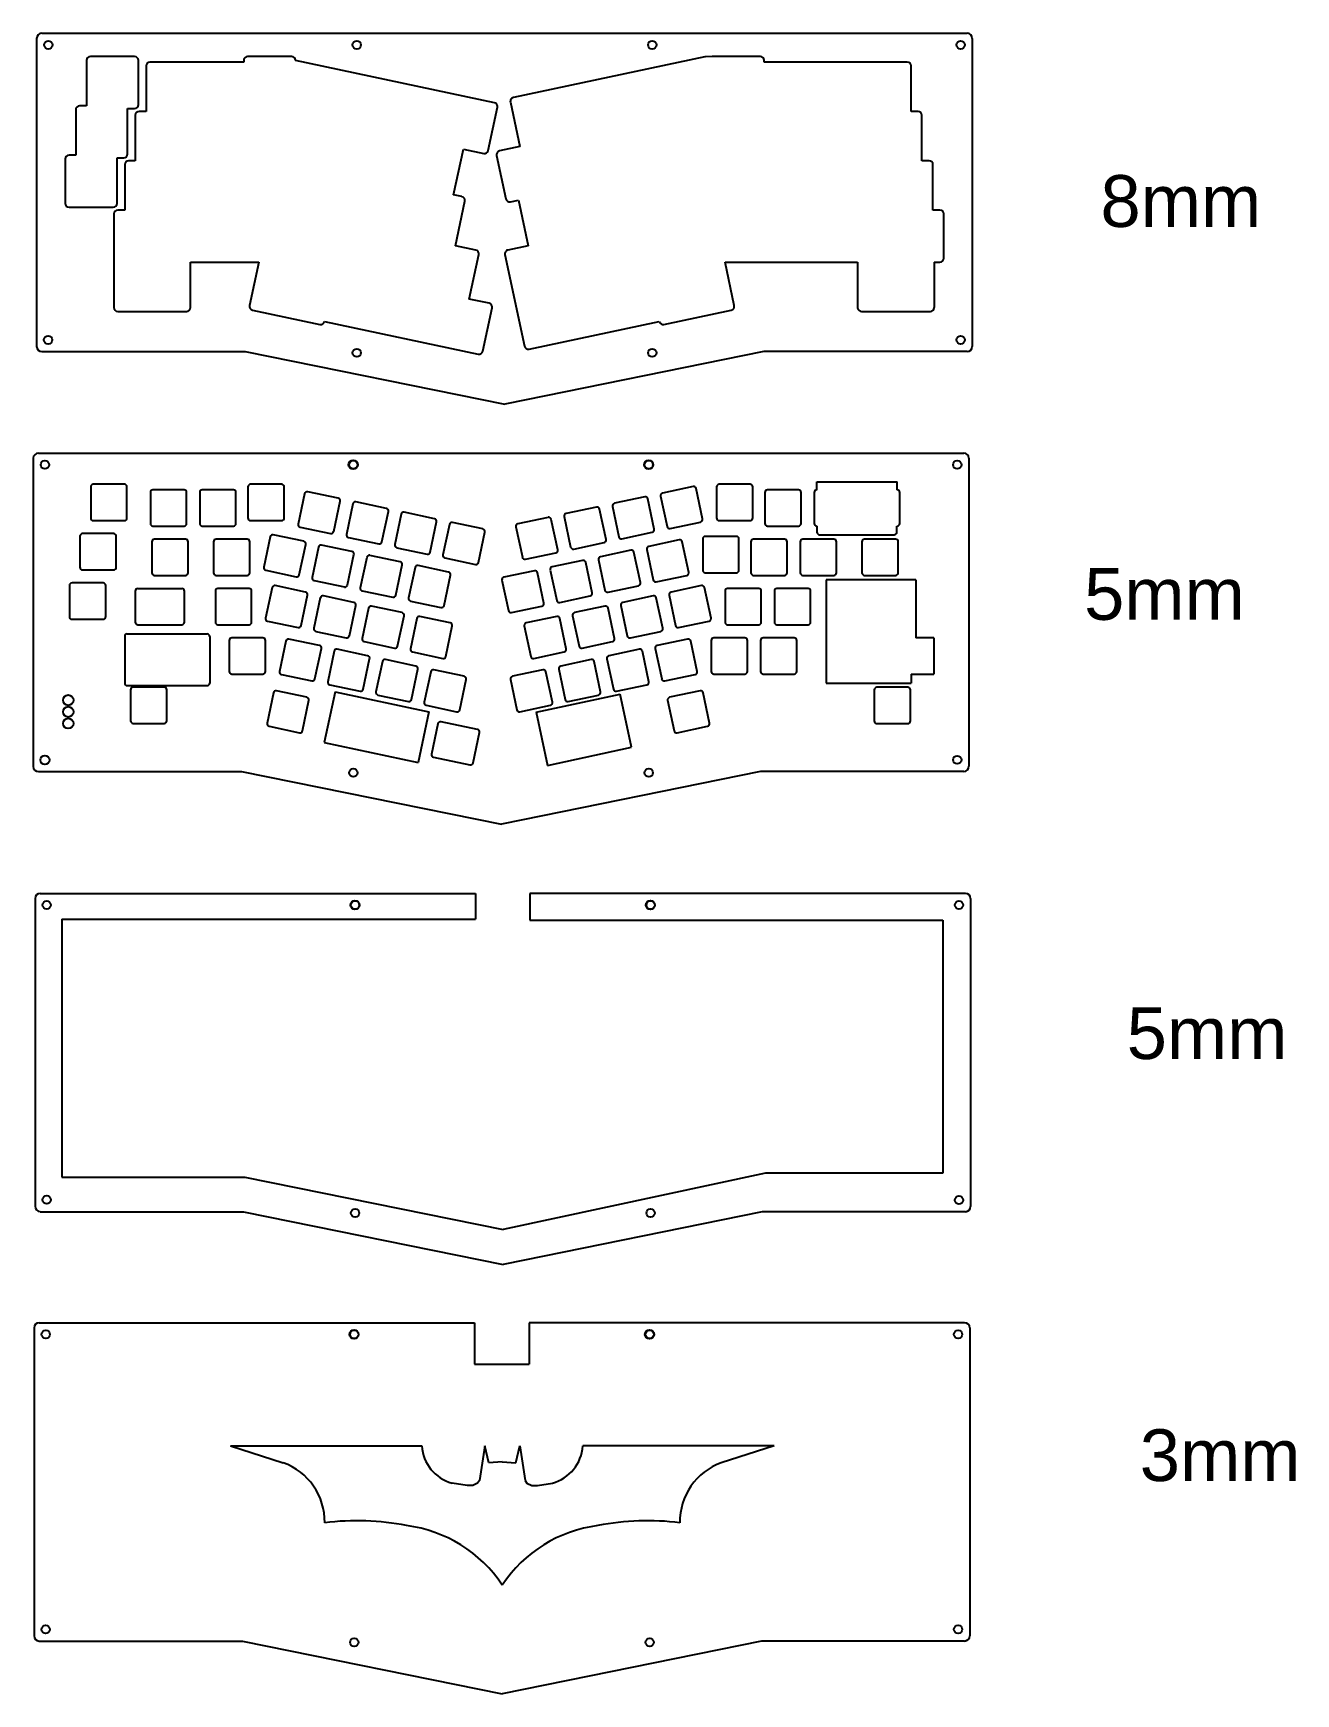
# Model space of a CAD drawing. Header units: metres. Extents: x -60 to 427, y -631 to 11.
import ezdxf

# ---------------------------------------------------------------- set-up
doc = ezdxf.new("R2010")
doc.units = ezdxf.units.M
doc.layers.get('0').update_dxf_attribs({"linetype": 'CONTINUOUS'})
doc.styles.add('STANDARD_Copy', font='arial.ttf')

msp = doc.modelspace()

# ---------------------------------------------------------------- linework, layer by layer
for p, q in [((-59.13, 8.67), (-59.13, -110.24)), ((-57.13, 10.67), (300.17, 10.67)), ((302.17, 8.67), (302.17, -110.24)), ((-57.13, -112.24), (21.35, -112.24)), ((21.35, -112.24), (121.64, -132.61)), ((221.68, -112.24), (121.64, -132.61)), ((300.17, -112.24), (221.68, -112.24)), ((-60.45, -153.48), (-60.45, -272.4)), ((-58.45, -151.48), (298.85, -151.48)), ((300.85, -153.48), (300.85, -272.4)), ((242.1, -165.64), (242.1, -162.52)), ((242.1, -162.52), (273.14, -162.52)), ((273.14, -165.64), (273.14, -162.52)), ((-20.08, -203.74), (-3.08, -203.74)), ((245.74, -200.38), (245.74, -240.26)), ((280.42, -200.38), (280.42, -222.79)), ((-20.08, -217.74), (-3.08, -217.74)), ((-25.13, -222.27), (-25.13, -240.23)), ((-24.13, -221.27), (6.71, -221.29)), ((7.71, -222.29), (7.71, -240.26)), ((287.25, -222.79), (287.25, -236.79)), ((278.52, -236.79), (278.52, -240.26)), ((-24.13, -241.23), (6.71, -241.26)), ((56.19, -243.61), (92.3, -251.42)), ((245.74, -240.26), (278.52, -240.26)), ((133.79, -251.5), (166.22, -244.59)), ((92.3, -251.42), (88.18, -270.91)), ((51.88, -263.16), (88.18, -270.91)), ((138.19, -272.11), (170.54, -264.97)), ((-58.45, -274.4), (20.03, -274.4)), ((20.03, -274.4), (120.33, -294.76)), ((220.36, -274.4), (120.33, -294.76)), ((298.85, -274.4), (220.36, -274.4)), ((-59.76, -323.47), (-59.76, -442.39)), ((-57.76, -321.47), (110.34, -321.47)), ((110.34, -321.47), (110.34, -331.4)), ((299.53, -321.47), (131.37, -321.47)), ((131.37, -321.47), (131.37, -331.85)), ((301.53, -323.47), (301.53, -442.39)), ((-49.45, -331.4), (-49.45, -430.99)), ((-49.45, -331.4), (110.34, -331.4)), ((131.37, -331.85), (290.83, -331.85)), ((290.83, -331.85), (290.83, -429.53)), ((222.32, -429.53), (121.01, -451.25)), ((290.83, -429.53), (222.32, -429.53)), ((-49.45, -430.99), (21.25, -430.99)), ((21.25, -430.99), (121.01, -451.25)), ((-57.76, -444.39), (20.72, -444.39)), ((20.72, -444.39), (121.01, -464.75)), ((221.05, -444.39), (121.01, -464.75)), ((299.53, -444.39), (221.05, -444.39)), ((-58.11, -487.25), (109.99, -487.25)), ((109.99, -487.25), (109.99, -503.22)), ((131.09, -487.25), (131.09, -503.22)), ((299.19, -487.25), (131.09, -487.25)), ((-60.11, -489.25), (-60.11, -608.16)), ((301.19, -489.25), (301.19, -608.16)), ((109.99, -503.22), (131.09, -503.22)), ((15.73, -534.84), (89.61, -534.84)), ((15.73, -534.84), (36.09, -541.34)), ((113.93, -534.84), (111.86, -548.14)), ((115.44, -541.35), (113.93, -534.84)), ((125.9, -541.35), (127.41, -534.84)), ((127.41, -534.84), (129.49, -548.14)), ((225.61, -534.84), (151.73, -534.84)), ((225.61, -534.84), (205.25, -541.34)), ((120.67, -541), (115.44, -541.35)), ((120.67, -541), (125.9, -541.35)), ((107.13, -550.04), (101.28, -549.16)), ((109.31, -550.04), (107.13, -550.04)), ((111.14, -549.16), (109.31, -550.04)), ((111.86, -548.14), (111.14, -549.16)), ((129.49, -548.14), (130.2, -549.16)), ((130.2, -549.16), (132.03, -550.04)), ((132.03, -550.04), (134.22, -550.04)), ((134.22, -550.04), (140.06, -549.16)), ((-58.11, -610.16), (20.38, -610.16)), ((20.38, -610.16), (120.67, -630.53)), ((220.71, -610.16), (120.67, -630.53)), ((299.19, -610.16), (220.71, -610.16))]:
    msp.add_line(p, q)
at = {"color": 7, "linetype": 'Continuous', "lineweight": 25}
for p, q in [((-39.9, 0.17), (-39.9, -17.38)), ((-21.34, 1.67), (-38.4, 1.67)), ((-19.84, -16.89), (-19.84, 0.17)), ((20.81, 0.17), (20.81, -0.47)), ((39.37, 1.67), (22.31, 1.67)), ((40.87, 0.17), (40.87, 0.17)), ((117.67, -16.16), (40.87, 0.17)), ((198.9, 1.54), (124.96, -14.18)), ((201.74, 1.67), (199.15, 1.57)), ((220.33, 1.67), (201.8, 1.67)), ((221.83, -0.47), (221.83, 0.17)), ((-16.88, -1.97), (-16.88, -19.52)), ((20.81, -0.47), (-15.38, -0.47)), ((277.06, -0.47), (221.83, -0.47)), ((278.56, -19.52), (278.56, -1.97)), ((-44.06, -18.88), (-44.06, -36.43)), ((-39.9, -17.38), (-42.56, -17.38)), ((-24, -18.39), (-21.34, -18.39)), ((-24, -35.94), (-24, -18.39)), ((115.27, -34.63), (118.82, -17.94)), ((123.8, -15.96), (127.45, -33.13)), ((-21.04, -21.02), (-21.04, -38.57)), ((-16.88, -19.52), (-19.54, -19.52)), ((281.23, -19.52), (278.56, -19.52)), ((282.73, -38.57), (282.73, -21.02)), ((-48.13, -37.93), (-48.13, -54.99)), ((-44.06, -36.43), (-46.63, -36.43)), ((-28.07, -37.44), (-25.5, -37.44)), ((-28.07, -54.99), (-28.07, -37.44)), ((101.89, -51.76), (105.64, -34.11)), ((105.64, -34.11), (113.49, -35.78)), ((118.45, -36.58), (122, -53.27)), ((127.45, -33.13), (119.61, -34.8)), ((-25.11, -40.07), (-25.11, -57.62)), ((-21.04, -38.57), (-23.61, -38.57)), ((285.49, -38.57), (282.73, -38.57)), ((286.99, -57.62), (286.99, -40.07)), ((-46.63, -56.49), (-29.57, -56.49)), ((-25.11, -57.62), (-27.78, -57.62)), ((105.09, -52.44), (101.89, -51.76)), ((102.59, -71.38), (106.24, -54.22)), ((123.78, -54.42), (126.97, -53.74)), ((126.97, -53.74), (130.72, -71.38)), ((289.67, -57.62), (286.99, -57.62)), ((-29.28, -59.12), (-29.28, -95.23)), ((291.17, -76.18), (291.17, -59.12)), ((110.44, -73.05), (102.59, -71.38)), ((107.94, -92), (111.59, -74.83)), ((121.71, -74.83), (129.22, -110.16)), ((130.72, -71.38), (122.87, -73.05)), ((0.32, -77.68), (26.62, -77.68)), ((0.32, -95.23), (0.32, -77.68)), ((26.62, -77.68), (23.06, -94.46)), ((206.68, -77.68), (257.89, -77.68)), ((210.25, -94.46), (206.68, -77.68)), ((257.89, -77.68), (257.89, -95.27)), ((287.49, -77.68), (287.49, -95.27)), ((287.49, -77.68), (289.67, -77.68)), ((115.58, -93.62), (107.94, -92)), ((113.18, -112.09), (116.73, -95.4)), ((-27.78, -96.73), (-1.18, -96.73)), ((24.21, -96.24), (50.21, -101.77)), ((51.99, -100.61), (111.4, -113.24)), ((51.99, -100.61), (51.99, -100.61)), ((131, -111.31), (181.31, -100.62)), ((183.09, -101.77), (209.09, -96.24)), ((259.39, -96.77), (285.99, -96.77)), ((-38.25, -164.5), (-38.25, -176.5)), ((-25.25, -163.5), (-37.25, -163.5)), ((-24.25, -176.5), (-24.25, -164.5)), ((-15.23, -166.64), (-15.23, -178.64)), ((-2.23, -165.64), (-14.23, -165.64)), ((-1.23, -178.64), (-1.23, -166.64)), ((3.82, -166.64), (3.82, -178.64)), ((16.82, -165.64), (4.82, -165.64)), ((17.82, -178.64), (17.82, -166.64)), ((22.46, -164.5), (22.46, -176.5)), ((35.46, -163.5), (23.46, -163.5)), ((36.46, -176.5), (36.46, -164.5)), ((57.28, -168.86), (45.54, -166.36)), ((194.33, -164.38), (182.59, -166.88)), ((198.01, -176.89), (195.52, -165.15)), ((203.42, -164.5), (203.42, -176.5)), ((216.42, -163.5), (204.42, -163.5)), ((217.42, -176.5), (217.42, -164.5)), ((222.05, -166.64), (222.05, -178.64)), ((235.05, -165.64), (223.05, -165.64)), ((236.05, -178.64), (236.05, -166.64)), ((241.1, -166.64), (241.1, -178.64)), ((274.15, -178.64), (274.15, -166.64)), ((44.36, -167.13), (41.86, -178.87)), ((55.56, -181.78), (58.05, -170.04)), ((62.99, -171.09), (60.5, -182.83)), ((75.91, -172.82), (64.18, -170.32)), ((157.06, -172.31), (145.32, -174.8)), ((160.74, -184.81), (158.25, -173.08)), ((163.19, -172.03), (165.68, -183.76)), ((175.7, -168.34), (163.96, -170.84)), ((179.38, -180.85), (176.88, -169.11)), ((181.82, -168.06), (184.32, -179.8)), ((-37.25, -177.5), (-25.25, -177.5)), ((23.46, -177.5), (35.46, -177.5)), ((74.19, -185.74), (76.68, -174.01)), ((81.62, -175.06), (79.13, -186.79)), ((94.55, -176.78), (82.81, -174.29)), ((92.82, -189.7), (95.32, -177.97)), ((100.26, -179.02), (97.76, -190.75)), ((113.18, -180.74), (101.44, -178.25)), ((138.43, -176.27), (126.69, -178.76)), ((142.11, -188.77), (139.61, -177.04)), ((144.55, -175.99), (147.05, -187.72)), ((185.5, -180.57), (197.24, -178.08)), ((204.42, -177.5), (216.42, -177.5)), ((-42.41, -183.55), (-42.41, -195.55)), ((-29.41, -182.55), (-41.41, -182.55)), ((-28.41, -195.55), (-28.41, -183.55)), ((-14.63, -185.69), (-14.63, -197.69)), ((-14.23, -179.64), (-2.23, -179.64)), ((-1.63, -184.69), (-13.63, -184.69)), ((-0.63, -197.69), (-0.63, -185.69)), ((4.82, -179.64), (16.82, -179.64)), ((9.18, -185.69), (9.18, -197.69)), ((22.18, -184.69), (10.18, -184.69)), ((23.18, -197.69), (23.18, -185.69)), ((31.08, -183.78), (28.58, -195.52)), ((44, -185.51), (32.26, -183.01)), ((42.63, -180.06), (54.37, -182.55)), ((61.27, -184.02), (73, -186.51)), ((111.46, -193.66), (113.95, -181.93)), ((125.92, -179.95), (128.42, -191.68)), ((166.87, -184.53), (178.61, -182.04)), ((188.97, -184.99), (177.23, -187.49)), ((192.65, -197.5), (190.16, -185.76)), ((198.06, -184.63), (198.06, -196.63)), ((211.06, -183.63), (199.06, -183.63)), ((212.06, -196.63), (212.06, -184.63)), ((216.69, -185.69), (216.69, -197.69)), ((229.69, -184.69), (217.69, -184.69)), ((223.05, -179.64), (235.05, -179.64)), ((230.69, -197.69), (230.69, -185.69)), ((235.74, -185.69), (235.74, -197.69)), ((248.74, -184.69), (236.74, -184.69)), ((242.1, -179.64), (242.18, -179.64)), ((242.18, -179.64), (242.18, -181.99)), ((243.18, -182.99), (272.06, -182.99)), ((249.74, -197.69), (249.74, -185.69)), ((259.56, -185.69), (259.56, -197.69)), ((272.56, -184.69), (260.56, -184.69)), ((273.06, -181.99), (273.06, -179.64)), ((273.06, -179.64), (273.15, -179.64)), ((273.56, -197.69), (273.56, -185.69)), ((42.28, -198.43), (44.77, -186.69)), ((49.71, -187.74), (47.22, -199.48)), ((62.63, -189.47), (50.9, -186.97)), ((60.91, -202.39), (63.4, -190.66)), ((68.34, -191.71), (65.85, -203.44)), ((81.27, -193.43), (69.53, -190.94)), ((79.9, -187.98), (91.64, -190.47)), ((98.53, -191.94), (110.27, -194.43)), ((129.6, -192.45), (141.34, -189.96)), ((148.24, -188.49), (159.97, -186)), ((170.34, -188.95), (158.6, -191.45)), ((174.02, -201.46), (171.52, -189.72)), ((176.46, -188.67), (178.96, -200.41)), ((-41.41, -196.55), (-29.41, -196.55)), ((-13.63, -198.69), (-1.63, -198.69)), ((10.18, -198.69), (22.18, -198.69)), ((29.35, -196.71), (41.09, -199.2)), ((79.54, -206.35), (82.04, -194.62)), ((86.98, -195.67), (84.48, -207.4)), ((99.9, -197.39), (88.16, -194.9)), ((98.18, -210.31), (100.67, -198.58)), ((133.07, -196.88), (121.33, -199.37)), ((136.75, -209.38), (134.25, -197.65)), ((139.19, -196.6), (141.69, -208.33)), ((151.7, -192.92), (139.96, -195.41)), ((155.38, -205.42), (152.89, -193.69)), ((157.83, -192.64), (160.32, -204.37)), ((180.14, -201.18), (191.88, -198.69)), ((199.06, -197.63), (211.06, -197.63)), ((217.69, -198.69), (229.69, -198.69)), ((236.74, -198.69), (248.74, -198.69)), ((260.56, -198.69), (272.56, -198.69)), ((-46.48, -202.6), (-46.48, -214.6)), ((-33.48, -201.6), (-45.48, -201.6)), ((-32.48, -214.6), (-32.48, -202.6)), ((-21.08, -204.74), (-21.08, -216.74)), ((-2.08, -216.74), (-2.08, -204.74)), ((9.88, -204.74), (9.88, -216.74)), ((22.88, -203.74), (10.88, -203.74)), ((23.88, -216.74), (23.88, -204.74)), ((31.78, -203.41), (29.28, -215.15)), ((44.7, -205.14), (32.96, -202.64)), ((47.99, -200.67), (59.72, -203.16)), ((66.62, -204.63), (78.36, -207.12)), ((120.56, -200.56), (123.06, -212.29)), ((161.51, -205.14), (173.25, -202.65)), ((197.59, -202.64), (185.85, -205.14)), ((201.27, -215.15), (198.78, -203.41)), ((206.68, -204.74), (206.68, -216.74)), ((219.68, -203.74), (207.68, -203.74)), ((220.68, -216.74), (220.68, -204.74)), ((225.73, -204.74), (225.73, -216.74)), ((238.73, -203.74), (226.73, -203.74)), ((239.73, -216.74), (239.73, -204.74)), ((280.42, -200.38), (245.74, -200.38)), ((42.98, -218.06), (45.47, -206.32)), ((50.41, -207.37), (47.92, -219.11)), ((63.33, -209.1), (51.6, -206.6)), ((61.61, -222.02), (64.1, -210.29)), ((69.04, -211.34), (66.55, -223.07)), ((81.97, -213.06), (70.23, -210.57)), ((85.25, -208.59), (96.99, -211.08)), ((124.24, -213.06), (135.98, -210.57)), ((142.88, -209.1), (154.61, -206.61)), ((160.32, -210.57), (148.58, -213.06)), ((164, -223.07), (161.51, -211.34)), ((166.45, -210.29), (168.94, -222.02)), ((178.96, -206.6), (167.22, -209.1)), ((182.64, -219.11), (180.14, -207.37)), ((185.08, -206.32), (187.58, -218.06)), ((-45.48, -215.6), (-33.48, -215.6)), ((10.88, -217.74), (22.88, -217.74)), ((30.05, -216.34), (41.79, -218.83)), ((80.24, -225.98), (82.74, -214.25)), ((87.68, -215.3), (85.18, -227.03)), ((100.6, -217.02), (88.86, -214.53)), ((141.69, -214.53), (129.95, -217.02)), ((145.37, -227.03), (142.87, -215.3)), ((147.81, -214.25), (150.31, -225.98)), ((188.76, -218.83), (200.5, -216.34)), ((207.68, -217.74), (219.68, -217.74)), ((226.73, -217.74), (238.73, -217.74)), ((15.23, -223.79), (15.23, -235.79)), ((28.23, -222.79), (16.23, -222.79)), ((29.23, -235.79), (29.23, -223.79)), ((37.13, -224.02), (34.63, -235.76)), ((50.05, -225.75), (38.31, -223.25)), ((48.69, -220.3), (60.42, -222.79)), ((67.32, -224.26), (79.06, -226.75)), ((98.88, -229.94), (101.37, -218.21)), ((129.18, -218.21), (131.68, -229.94)), ((151.5, -226.75), (163.23, -224.26)), ((170.13, -222.79), (181.87, -220.3)), ((192.23, -223.25), (180.49, -225.75)), ((195.91, -235.76), (193.42, -224.02)), ((201.32, -223.79), (201.32, -235.79)), ((214.32, -222.79), (202.32, -222.79)), ((215.32, -235.79), (215.32, -223.79)), ((220.37, -223.79), (220.37, -235.79)), ((233.37, -222.79), (221.37, -222.79)), ((234.37, -235.79), (234.37, -223.79)), ((287.25, -222.79), (280.42, -222.79)), ((48.33, -238.67), (50.82, -226.93)), ((55.76, -227.98), (53.27, -239.72)), ((68.68, -229.71), (56.95, -227.21)), ((85.95, -228.22), (97.69, -230.71)), ((132.86, -230.71), (144.6, -228.22)), ((173.6, -227.21), (161.86, -229.71)), ((177.28, -239.72), (174.78, -227.98)), ((179.72, -226.93), (182.22, -238.67)), ((16.23, -236.79), (28.23, -236.79)), ((35.4, -236.95), (47.14, -239.44)), ((66.96, -242.63), (69.45, -230.9)), ((74.39, -231.95), (71.9, -243.68)), ((87.32, -233.67), (75.58, -231.18)), ((85.59, -246.59), (88.09, -234.86)), ((93.03, -235.91), (90.53, -247.64)), ((105.95, -237.63), (94.21, -235.14)), ((136.33, -235.14), (124.59, -237.63)), ((140.01, -247.64), (137.51, -235.91)), ((142.45, -234.86), (144.95, -246.59)), ((154.96, -231.18), (143.22, -233.67)), ((158.64, -243.68), (156.15, -231.95)), ((161.09, -230.9), (163.58, -242.63)), ((183.4, -239.44), (195.14, -236.95)), ((202.32, -236.79), (214.32, -236.79)), ((221.37, -236.79), (233.37, -236.79)), ((278.52, -236.79), (287.25, -236.79)), ((-22.86, -242.84), (-22.86, -254.84)), ((-9.86, -241.84), (-21.86, -241.84)), ((-8.86, -254.84), (-8.86, -242.84)), ((45.24, -245.74), (33.5, -243.24)), ((56.19, -243.61), (51.88, -263.16)), ((54.04, -240.91), (65.77, -243.4)), ((104.23, -250.55), (106.72, -238.82)), ((123.82, -238.82), (126.32, -250.55)), ((164.77, -243.4), (176.51, -240.91)), ((197.04, -243.24), (185.3, -245.74)), ((264.31, -242.89), (264.31, -254.89)), ((277.31, -241.89), (265.31, -241.89)), ((278.31, -254.89), (278.31, -242.89)), ((32.32, -244.01), (29.82, -255.75)), ((43.52, -258.66), (46.01, -246.92)), ((72.67, -244.87), (84.41, -247.36)), ((91.3, -248.83), (103.04, -251.32)), ((127.5, -251.32), (139.24, -248.83)), ((146.14, -247.36), (157.87, -244.87)), ((170.54, -264.97), (166.22, -244.59)), ((184.53, -246.92), (187.03, -258.66)), ((200.72, -255.75), (198.23, -244.01)), ((-21.86, -255.84), (-9.86, -255.84)), ((95.84, -255.98), (93.34, -267.72)), ((111.09, -258.2), (97.02, -255.21)), ((133.79, -251.5), (138.19, -272.11)), ((265.31, -255.89), (277.31, -255.89)), ((30.59, -256.94), (42.33, -259.43)), ((109.37, -271.12), (111.86, -259.38)), ((188.21, -259.43), (199.95, -256.94)), ((94.11, -268.9), (108.18, -271.89))]:
    msp.add_line(p, q, dxfattribs=at)
for centre, radius in [((-54.63, 6.17), 1.6), ((64.47, 6.17), 1.6), ((178.57, 6.17), 1.6), ((297.67, 6.17), 1.6), ((-54.72, -107.76), 1.6), ((297.67, -107.74), 1.6), ((64.47, -112.74), 1.6), ((178.57, -112.74), 1.6), ((-55.95, -155.98), 1.6), ((63.09, -155.97), 1.75), ((63.15, -155.98), 1.6), ((177.19, -155.97), 1.75), ((177.25, -155.98), 1.6), ((296.35, -155.98), 1.6), ((-46.91, -246.86), 2), ((-46.91, -251.36), 2), ((-46.91, -255.86), 2), ((-55.96, -269.95), 1.75), ((296.35, -269.9), 1.6), ((63.15, -274.9), 1.6), ((177.25, -274.9), 1.6), ((-55.26, -325.97), 1.6), ((63.77, -325.96), 1.75), ((63.84, -325.97), 1.6), ((177.87, -325.96), 1.75), ((177.94, -325.97), 1.6), ((297.03, -325.97), 1.6), ((-55.25, -439.78), 1.6), ((297.03, -439.89), 1.6), ((63.84, -444.89), 1.6), ((177.94, -444.89), 1.6), ((-55.61, -491.75), 1.6), ((63.43, -491.74), 1.75), ((63.49, -491.75), 1.6), ((177.53, -491.74), 1.75), ((177.59, -491.75), 1.6), ((296.69, -491.75), 1.6), ((296.69, -491.75), 1.6), ((-55.67, -605.68), 1.6), ((63.49, -610.66), 1.6), ((177.59, -610.66), 1.6), ((296.69, -605.66), 1.6)]:
    msp.add_circle(centre, radius, dxfattribs=at)
for centre, radius, start, end in [((-57.13, 8.67), 2, 90, 180), ((300.17, 8.67), 2, 0, 90), ((-38.4, 0.17), 1.5, 90, 180), ((-21.34, 0.17), 1.5, 0, 90), ((22.31, 0.17), 1.5, 90, 180), ((39.37, 0.17), 1.5, 0, 90), ((199.21, 0.07), 1.5, 92.2937, 102), ((201.8, 0.17), 1.5, 90, 92.2937), ((220.33, 0.17), 1.5, 0, 90), ((-15.38, -1.97), 1.5, 90, 180), ((277.06, -1.97), 1.5, 0, 90), ((-42.56, -18.88), 1.5, 90, 180), ((-21.34, -16.89), 1.5, 270, 0), ((117.35, -17.63), 1.5, 348, 78), ((125.27, -15.65), 1.5, 102, 192), ((-19.54, -21.02), 1.5, 90, 180), ((281.23, -21.02), 1.5, 0, 90), ((-46.63, -37.93), 1.5, 90, 180), ((-25.5, -35.94), 1.5, 270, 0), ((113.81, -34.31), 1.5, 258, 348), ((119.92, -36.27), 1.5, 102, 192), ((-23.61, -40.07), 1.5, 90, 180), ((285.49, -40.07), 1.5, 0, 90), ((-46.63, -54.99), 1.5, 180, 270), ((-29.57, -54.99), 1.5, 270, 0), ((-27.78, -59.12), 1.5, 90, 180), ((104.77, -53.91), 1.5, 348, 78), ((123.47, -52.95), 1.5, 192, 282), ((289.67, -59.12), 1.5, 0, 90), ((110.12, -74.52), 1.5, 348, 78), ((123.18, -74.52), 1.5, 102, 192), ((289.67, -76.18), 1.5, 270, 0), ((-27.78, -95.23), 1.5, 180, 270), ((-1.18, -95.23), 1.5, 270, 0), ((24.52, -94.78), 1.5, 168, 258), ((115.26, -95.09), 1.5, 348, 78), ((208.78, -94.78), 1.5, 282, 12), ((259.39, -95.27), 1.5, 180, 270), ((285.99, -95.27), 1.5, 270, 0), ((50.52, -100.3), 1.5, 258, 348), ((182.78, -100.3), 1.5, 192.1532, 282), ((-57.13, -110.24), 2, 180, 270), ((111.72, -111.77), 1.5, 258, 348), ((130.69, -109.85), 1.5, 192, 282), ((300.17, -110.24), 2, 270, 0), ((-58.45, -153.48), 2, 90, 180), ((298.85, -153.48), 2, 0, 90), ((-37.25, -164.5), 1, 90, 180), ((-25.25, -164.5), 1, 0, 90), ((-14.23, -166.64), 1, 90, 180), ((-2.23, -166.64), 1, 0, 90), ((4.82, -166.64), 1, 90, 180), ((16.82, -166.64), 1, 360, 90), ((23.46, -164.5), 1, 90, 180), ((35.46, -164.5), 1, 0, 90), ((45.33, -167.34), 1, 78, 168), ((194.54, -165.36), 1, 12, 102), ((204.42, -164.5), 1, 90, 180), ((216.42, -164.5), 1, 0, 90), ((223.05, -166.64), 1, 90, 180), ((235.05, -166.64), 1, 360, 90), ((242.1, -166.64), 1, 90, 180), ((273.15, -166.64), 1, 360, 90), ((57.07, -169.84), 1, 348, 78), ((63.97, -171.3), 1, 78, 168), ((75.71, -173.8), 1, 348, 78), ((157.27, -173.28), 1, 12, 102), ((164.17, -171.82), 1, 102, 192), ((175.9, -169.32), 1, 12, 102), ((182.8, -167.86), 1, 102, 192), ((-37.25, -176.5), 1, 180, 270), ((-25.25, -176.5), 1, 270, 0), ((-14.23, -178.64), 1, 180, 270), ((-2.23, -178.64), 1, 270, 0), ((4.82, -178.64), 1, 180, 270), ((16.82, -178.64), 1, 270, 0), ((23.46, -176.5), 1, 180, 270), ((35.46, -176.5), 1, 270, 0), ((42.84, -179.08), 1, 168, 258), ((82.6, -175.26), 1, 78, 168), ((94.34, -177.76), 1, 348, 78), ((101.24, -179.22), 1, 78, 168), ((126.9, -179.74), 1, 102, 192), ((138.64, -177.24), 1, 12, 102), ((145.53, -175.78), 1, 102, 192), ((197.03, -177.1), 1, 282, 12), ((204.42, -176.5), 1, 180, 270), ((216.42, -176.5), 1, 270, 0), ((223.05, -178.64), 1, 180, 270), ((235.05, -178.64), 1, 270, 0), ((242.1, -178.64), 1, 180, 270), ((273.15, -178.64), 1, 270, 0), ((-41.41, -183.55), 1, 90, 180), ((-29.41, -183.55), 1, 0, 90), ((-13.63, -185.69), 1, 90, 180), ((-1.63, -185.69), 1, 0, 90), ((10.18, -185.69), 1, 90, 180), ((22.18, -185.69), 1, 0, 90), ((32.05, -183.99), 1, 78, 168), ((43.79, -186.49), 1, 348, 78), ((54.58, -181.57), 1, 258, 348), ((61.47, -183.04), 1, 168, 258), ((73.21, -185.54), 1, 258, 348), ((112.97, -181.72), 1, 348, 78), ((159.76, -185.02), 1, 282, 12), ((166.66, -183.56), 1, 192, 282), ((178.4, -181.06), 1, 282, 12), ((185.29, -179.59), 1, 192, 282), ((189.18, -185.97), 1, 12, 102), ((199.06, -184.63), 1, 90, 180), ((211.06, -184.63), 1, 0, 90), ((217.69, -185.69), 1, 90, 180), ((229.69, -185.69), 1, 0, 90), ((236.74, -185.69), 1, 90, 180), ((243.18, -181.99), 1, 179.99988, 270.00001), ((248.74, -185.69), 1, 0, 90), ((260.56, -185.69), 1, 90, 180), ((272.06, -181.99), 1, 269.99988, 0.00012), ((272.56, -185.69), 1, 0, 90), ((50.69, -187.95), 1, 78, 168), ((62.43, -190.45), 1, 348, 78), ((69.32, -191.91), 1, 78, 168), ((80.11, -187), 1, 168, 258), ((91.84, -189.5), 1, 258, 348), ((98.74, -190.96), 1, 168, 258), ((129.39, -191.48), 1, 192, 282), ((141.13, -188.98), 1, 282, 12), ((148.03, -187.52), 1, 192, 282), ((158.81, -192.43), 1, 102, 192), ((170.54, -189.93), 1, 12, 102), ((177.44, -188.47), 1, 102, 192), ((-41.41, -195.55), 1, 180, 270), ((-29.41, -195.55), 1, 270, 0), ((-13.63, -197.69), 1, 180, 270), ((-1.63, -197.69), 1, 270, 0), ((10.18, -197.69), 1, 180, 270), ((22.18, -197.69), 1, 270, 0), ((29.56, -195.73), 1, 168, 258), ((41.3, -198.22), 1, 258, 348), ((81.06, -194.41), 1, 348, 78), ((87.96, -195.87), 1, 78, 168), ((99.69, -198.37), 1, 348, 78), ((110.48, -193.46), 1, 258, 348), ((133.28, -197.85), 1, 12, 102), ((140.17, -196.39), 1, 102, 192), ((151.91, -193.89), 1, 12, 102), ((191.67, -197.71), 1, 282, 12), ((199.06, -196.63), 1, 180, 270), ((211.06, -196.63), 1, 270, 0), ((217.69, -197.69), 1, 180, 270), ((229.69, -197.69), 1, 270, 0), ((236.74, -197.69), 1, 180, 270), ((248.74, -197.69), 1, 270, 0), ((260.56, -197.69), 1, 180, 270), ((272.56, -197.69), 1, 270, 0), ((-45.48, -202.6), 1, 90, 180), ((-33.48, -202.6), 1, 0, 90), ((-20.08, -204.74), 1, 90, 180), ((-3.08, -204.74), 1, 0, 90), ((10.88, -204.74), 1, 90, 180), ((22.88, -204.74), 1, 0, 90), ((32.75, -203.62), 1, 78, 168), ((44.49, -206.12), 1, 348, 78), ((48.19, -199.69), 1, 168, 258), ((59.93, -202.19), 1, 258, 348), ((66.83, -203.65), 1, 168, 258), ((121.54, -200.35), 1, 102, 192), ((161.3, -204.17), 1, 192, 282), ((173.04, -201.67), 1, 282, 12), ((179.93, -200.2), 1, 192, 282), ((186.06, -206.12), 1, 102, 192), ((197.8, -203.62), 1, 12, 102), ((207.68, -204.74), 1, 90, 180), ((219.68, -204.74), 1, 0, 90), ((226.73, -204.74), 1, 90, 180), ((238.73, -204.74), 1, 0, 90), ((51.39, -207.58), 1, 78, 168), ((63.13, -210.08), 1, 348, 78), ((70.02, -211.54), 1, 78, 168), ((78.56, -206.15), 1, 258, 348), ((85.46, -207.61), 1, 168, 258), ((97.2, -210.11), 1, 258, 348), ((135.77, -209.59), 1, 282, 12), ((142.67, -208.13), 1, 192, 282), ((154.4, -205.63), 1, 282, 12), ((160.53, -211.54), 1, 12, 102), ((167.43, -210.08), 1, 102, 192), ((179.16, -207.58), 1, 12, 102), ((-45.48, -214.6), 1, 180, 270), ((-33.48, -214.6), 1, 270, 0), ((-20.08, -216.74), 1, 180, 270), ((-3.08, -216.74), 1, 270, 0), ((10.88, -216.74), 1, 180, 270), ((22.88, -216.74), 1, 270, 0), ((30.26, -215.36), 1, 168, 258), ((81.76, -214.04), 1, 348, 78), ((88.66, -215.5), 1, 78, 168), ((100.39, -218), 1, 348, 78), ((124.03, -212.09), 1, 192, 282), ((130.16, -218), 1, 102, 192), ((141.9, -215.5), 1, 12, 102), ((148.79, -214.04), 1, 102, 192), ((200.29, -215.36), 1, 282, 12), ((207.68, -216.74), 1, 180, 270), ((219.68, -216.74), 1, 270, 0), ((226.73, -216.74), 1, 180, 270), ((238.73, -216.74), 1, 270, 0), ((-24.13, -222.27), 1, 89.99999, 180.00012), ((6.71, -222.29), 1, 359.99988, 90.00012), ((16.23, -223.79), 1, 90, 180), ((28.23, -223.79), 1, 0, 90), ((38.1, -224.23), 1, 78, 168), ((42, -217.85), 1, 258, 348), ((48.89, -219.32), 1, 168, 258), ((60.63, -221.82), 1, 258, 348), ((67.53, -223.28), 1, 168, 258), ((163.02, -223.28), 1, 282, 12), ((169.92, -221.82), 1, 192, 282), ((181.66, -219.32), 1, 282, 12), ((188.55, -217.85), 1, 192, 282), ((192.44, -224.23), 1, 12, 102), ((202.32, -223.79), 1, 90, 180), ((214.32, -223.79), 1, 0, 90), ((221.37, -223.79), 1, 90, 180), ((233.37, -223.79), 1, 360, 90), ((49.84, -226.73), 1, 348, 78), ((56.74, -228.19), 1, 78, 168), ((68.48, -230.69), 1, 348, 78), ((79.26, -225.78), 1, 258, 348), ((86.16, -227.24), 1, 168, 258), ((97.9, -229.74), 1, 258, 348), ((132.65, -229.74), 1, 192, 282), ((144.39, -227.24), 1, 282, 12), ((151.29, -225.78), 1, 192, 282), ((162.07, -230.69), 1, 102, 192), ((173.8, -228.19), 1, 12, 102), ((180.7, -226.73), 1, 102, 192), ((16.23, -235.79), 1, 180, 270), ((28.23, -235.79), 1, 270, 0), ((35.61, -235.97), 1, 168, 258), ((75.37, -232.15), 1, 78, 168), ((87.11, -234.65), 1, 348, 78), ((94.01, -236.11), 1, 78, 168), ((136.54, -236.11), 1, 12, 102), ((143.43, -234.65), 1, 102, 192), ((155.17, -232.15), 1, 12, 102), ((194.93, -235.97), 1, 282, 12), ((202.32, -235.79), 1, 180, 270), ((214.32, -235.79), 1, 270, 0), ((221.37, -235.79), 1, 180, 270), ((233.37, -235.79), 1, 270, 0), ((-24.13, -240.23), 1, 179.99988, 270.00001), ((-21.86, -242.84), 1, 90, 180), ((-9.86, -242.84), 1, 0, 90), ((6.71, -240.26), 1, 269.99988, 0.00012), ((33.29, -244.22), 1, 78, 168), ((47.35, -238.46), 1, 258, 348), ((54.24, -239.93), 1, 168, 258), ((65.98, -242.43), 1, 258, 348), ((105.74, -238.61), 1, 348, 78), ((124.8, -238.61), 1, 102, 192), ((164.56, -242.43), 1, 192, 282), ((176.3, -239.93), 1, 282, 12), ((183.19, -238.46), 1, 192, 282), ((197.25, -244.22), 1, 12, 102), ((265.31, -242.89), 1, 90, 180), ((277.31, -242.89), 1, 0, 90), ((45.03, -246.72), 1, 348, 78), ((72.88, -243.89), 1, 168, 258), ((84.61, -246.39), 1, 258, 348), ((91.51, -247.85), 1, 168, 258), ((139.03, -247.85), 1, 282, 12), ((145.93, -246.39), 1, 192, 282), ((157.66, -243.89), 1, 282, 12), ((185.51, -246.72), 1, 102, 192), ((-21.86, -254.84), 1, 180, 270), ((-9.86, -254.84), 1, 270, 0), ((30.8, -255.96), 1, 168, 258), ((96.82, -256.19), 1, 78, 168), ((103.25, -250.35), 1, 258, 348), ((127.29, -250.35), 1, 192, 282), ((199.74, -255.96), 1, 282, 12), ((265.31, -254.89), 1, 180, 270), ((277.31, -254.89), 1, 270, 0), ((42.54, -258.45), 1, 258, 348), ((110.88, -259.18), 1, 348, 78), ((188, -258.45), 1, 192, 282), ((94.32, -267.92), 1, 168, 258), ((-58.46, -272.45), 2, 180, 270), ((108.39, -270.91), 1, 258, 348), ((298.85, -272.4), 2, 270, 0), ((-57.76, -323.47), 2, 90, 180), ((299.53, -323.47), 2, 0, 90), ((-57.75, -442.28), 2, 180, 270), ((299.53, -442.39), 2, 270, 0), ((-58.11, -489.25), 2, 90, 180), ((299.19, -489.25), 2, 0, 90), ((-58.11, -608.16), 2, 180, 270), ((299.19, -608.16), 2, 270, 0)]:
    msp.add_arc(centre, radius, start, end, dxfattribs=at)
for centre, radius, start, end in [((105.31, -533.96), 15.72, 183.19857, 255.16096), ((136.04, -533.96), 15.72, 284.83904, 356.80143), ((27.92, -564.09), 24.18, 359.07217, 70.23889), ((213.42, -564.09), 24.18, 109.76111, 180.92783), ((64.57, -663.89), 100.18, 78.97479, 97.15708), ((176.77, -663.89), 100.18, 82.84292, 101.02521), ((76.83, -617.82), 52.72, 33.74896, 82.48289), ((164.51, -617.82), 52.72, 97.51711, 146.25104)]:
    msp.add_arc(centre, radius, start, end)

# ---------------------------------------------------------------- texts
at = {"style": 'STANDARD_Copy'}
for s, p in [('8mm', (351.66, -64.13)), ('5mm', (345.33, -215.84)), ('5mm', (361.78, -385.43)), ('3mm', (366.84, -548.39))]:
    msp.add_text(s, height=20, dxfattribs=at).set_placement(p)

doc.saveas('drawing.dxf')
